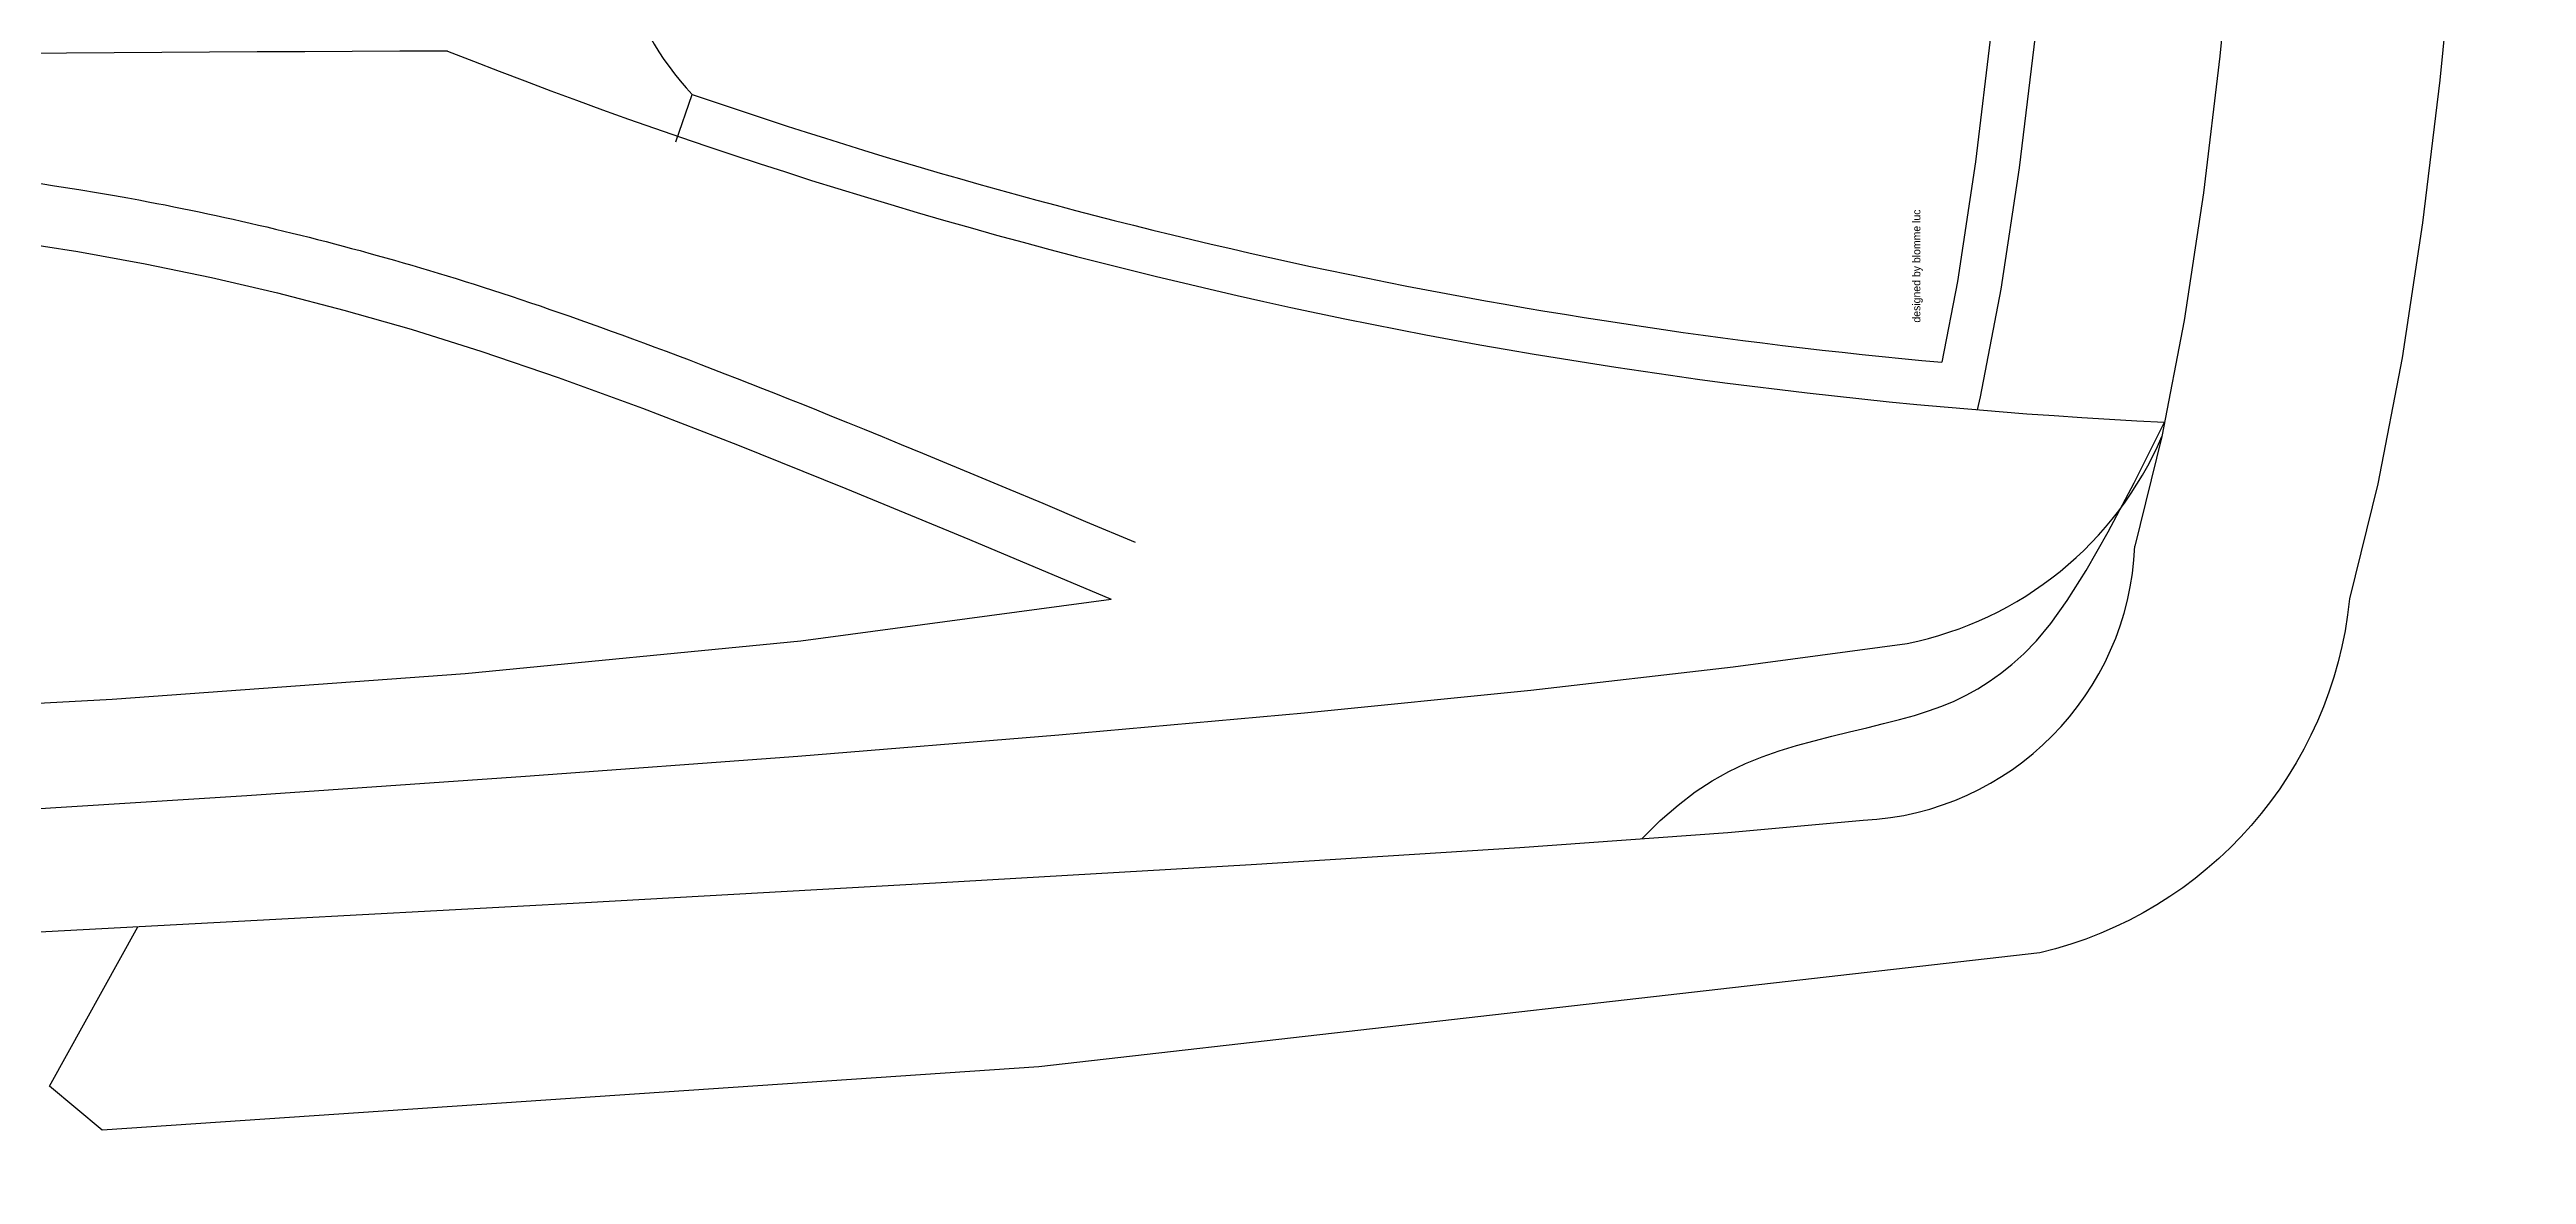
# Model space of a CAD drawing. Extents: x 3 to 475, y -96 to 96.
# Drawn here: x 395.8 to 474.7, y -85.9 to -50 of the extents above; entities that cross this region are included whole.
import ezdxf

# ---------------------------------------------------------------- set-up
doc = ezdxf.new("R2010")
doc.units = 0
doc.header["$LTSCALE"] = 50
doc.header["$MEASUREMENT"] = 0
doc.layers.get('0').update_dxf_attribs({"linetype": 'CONTINUOUS'})
doc.styles.add('EIGEN', font='agarde', dxfattribs={"height": 0.5})

msp = doc.modelspace()

# ---------------------------------------------------------------- linework, layer by layer
at = {"color": 0, "linetype": 'ByBlock'}
for p, q in [((415.752, -52.963), (416.273, -51.448)), ((395.796, -83.052), (398.613, -77.97))]:
    msp.add_line(p, q, dxfattribs=at)
msp.add_lwpolyline([(474.726, 0), (474.704, -2.165), (474.636, -5.113), (474.526, -8.624), (474.378, -12.606), (474.194, -16.97), (473.977, -21.624), (473.731, -26.479), (473.459, -31.443), (473.16, -36.432), (472.822, -41.389), (472.429, -46.26), (471.965, -50.995), (471.415, -55.541), (470.763, -59.846), (469.993, -63.859), (469.089, -67.527, -0.319008), (459.223, -78.806), (427.32, -82.437), (397.471, -84.453), (395.796, -83.052)], format="xyb", dxfattribs=at)
for points in [[(460.349, 0), (460.329, -1.926), (460.264, -4.722), (460.158, -8.131), (460.012, -12.036), (459.831, -16.333), (459.617, -20.926), (459.374, -25.721), (459.105, -30.619), (458.812, -35.513), (458.484, -40.321), (458.108, -44.982), (457.673, -49.431), (457.168, -53.6), (456.591, -57.414), (456.097, -59.984)], [(467.678, 0), (467.657, -2.048), (467.591, -4.922), (467.483, -8.382), (467.336, -12.326), (467.153, -16.658), (466.938, -21.282), (466.693, -26.107), (466.423, -31.039), (466.127, -35.982), (465.793, -40.865), (465.409, -45.633), (464.959, -50.228), (464.431, -54.59), (463.816, -58.654), (463.106, -62.351), (462.247, -65.842)], [(461.758, 0), (461.738, -1.949), (461.673, -4.761), (461.566, -8.18), (461.421, -12.091), (461.239, -16.395), (461.025, -20.995), (460.782, -25.795), (460.513, -30.7), (460.219, -35.603), (459.89, -40.426), (459.512, -45.107), (459.074, -49.584), (458.565, -53.791), (457.98, -57.652), (457.322, -61.085), (457.22, -61.497)], [(395.021, -54.206), (395.957, -54.358), (396.729, -54.484), (397.359, -54.588), (397.871, -54.675), (398.289, -54.748), (398.637, -54.811), (398.937, -54.867), (399.213, -54.92), (399.485, -54.973), (399.756, -55.027), (400.027, -55.081), (400.298, -55.137), (400.568, -55.193), (400.838, -55.25), (401.108, -55.308), (401.377, -55.367), (401.647, -55.427), (401.916, -55.487), (402.185, -55.548), (402.455, -55.611), (402.724, -55.674), (402.993, -55.738), (403.262, -55.802), (403.531, -55.868), (403.8, -55.935), (404.07, -56.002), (404.34, -56.071), (404.61, -56.14), (404.88, -56.211), (405.151, -56.282), (405.422, -56.355), (405.694, -56.428), (405.966, -56.503), (406.239, -56.579), (406.513, -56.656), (406.788, -56.734), (407.063, -56.813), (407.341, -56.894), (407.619, -56.976), (407.899, -57.059), (408.181, -57.144), (408.464, -57.231), (408.749, -57.319), (409.037, -57.408), (409.326, -57.499), (409.618, -57.593), (409.913, -57.687), (410.21, -57.784), (410.509, -57.883), (410.812, -57.984), (411.118, -58.086), (411.427, -58.191), (411.739, -58.298), (412.055, -58.407), (412.375, -58.519), (412.698, -58.632), (413.026, -58.749), (413.357, -58.867), (413.693, -58.988), (414.033, -59.112), (414.378, -59.238), (414.727, -59.367), (415.082, -59.499), (415.441, -59.634), (415.805, -59.771), (416.175, -59.911), (416.55, -60.054), (416.931, -60.201), (417.318, -60.35), (417.711, -60.503), (418.109, -60.658), (418.514, -60.817), (418.926, -60.98), (419.349, -61.148), (419.785, -61.322), (420.241, -61.505), (420.718, -61.697), (421.222, -61.901), (421.757, -62.119), (422.326, -62.351), (422.938, -62.602), (423.612, -62.88), (424.376, -63.195), (425.252, -63.56), (426.267, -63.984), (427.446, -64.478), (428.812, -65.054), (430.392, -65.72)], [(379.853, -54.969), (384.585, -55.085), (387.447, -55.291), (389.899, -55.535), (392.245, -55.807), (394.505, -56.114), (396.698, -56.46), (398.842, -56.849), (400.956, -57.285), (403.059, -57.775), (405.169, -58.321), (407.316, -58.934), (409.567, -59.639), (412, -60.468), (414.693, -61.451), (417.724, -62.618), (421.171, -64.002), (425.111, -65.631), (429.624, -67.538)], [(446.538, -75.166), (447.125, -74.587), (447.691, -74.092), (448.241, -73.673), (448.779, -73.32), (449.31, -73.022), (449.84, -72.771), (450.373, -72.556), (450.915, -72.368), (451.469, -72.198), (452.03, -72.042), (452.593, -71.897), (453.152, -71.761), (453.701, -71.629), (454.233, -71.5), (454.743, -71.37), (455.225, -71.236), (455.675, -71.095), (456.096, -70.944), (456.493, -70.778), (456.873, -70.595), (457.242, -70.39), (457.603, -70.16), (457.964, -69.902), (458.33, -69.611), (458.708, -69.277), (459.115, -68.859), (459.569, -68.309), (460.089, -67.579), (460.693, -66.62), (461.399, -65.384), (462.227, -63.824), (463.195, -61.891)], [(206.14, -74.698), (219.543, -74.791), (231.925, -74.901), (243.379, -75.006), (253.992, -75.086), (263.856, -75.119), (273.061, -75.081), (281.711, -74.958), (289.971, -74.759), (298.022, -74.5), (306.041, -74.195), (314.211, -73.86), (322.709, -73.511), (331.716, -73.163), (341.411, -72.831), (351.905, -72.521), (363.029, -72.199), (374.543, -71.821), (386.21, -71.342), (397.79, -70.718), (409.044, -69.906), (419.735, -68.86), (429.624, -67.538)], [(320.927, -77.562), (330.245, -77.258), (339.422, -76.933), (348.486, -76.584), (357.466, -76.207), (366.391, -75.799), (375.29, -75.356), (384.19, -74.875), (393.121, -74.352), (402.083, -73.785), (410.968, -73.177), (419.638, -72.533), (427.958, -71.858), (435.79, -71.157), (442.998, -70.434), (449.445, -69.693), (454.995, -68.941)], [(214.211, -85.865), (221.053, -85.704), (229.847, -85.453), (240.167, -85.127), (251.589, -84.74), (263.687, -84.308), (276.038, -83.844), (288.216, -83.364), (299.891, -82.878), (311.113, -82.386), (322.024, -81.885), (332.768, -81.371), (343.489, -80.841), (354.331, -80.29), (365.437, -79.716), (376.95, -79.114), (388.922, -78.485), (401.034, -77.841), (412.874, -77.199), (424.03, -76.575), (434.091, -75.984), (442.644, -75.444), (449.28, -74.97), (453.585, -74.579)]]:
    msp.add_lwpolyline(points, dxfattribs=at)
for centre, radius, start, end in [((422.767, -45.29), 8.949, 165.36075, 223.4822), ((423.393, -3752.685), 3702.649, 90.230746, 93.237868), ((471.436, 108.733), 170.823, 248.37471, 267.23473), ((471.436, 108.733), 169.413, 250.99749, 264.80541), ((452.795, -57.946), 11.213, 281.31141, 336.86519), ((453.137, -65.473), 9.117, 272.81503, 357.6838)]:
    msp.add_arc(centre, radius, start, end, dxfattribs=at)

# ---------------------------------------------------------------- texts
at = {"color": 0, "linetype": 'ByBlock', "style": 'EIGEN'}
msp.add_text('designed by blomme luc', height=0.25, rotation=90, dxfattribs=at).set_placement((455.412, -58.721))

doc.saveas('drawing.dxf')
